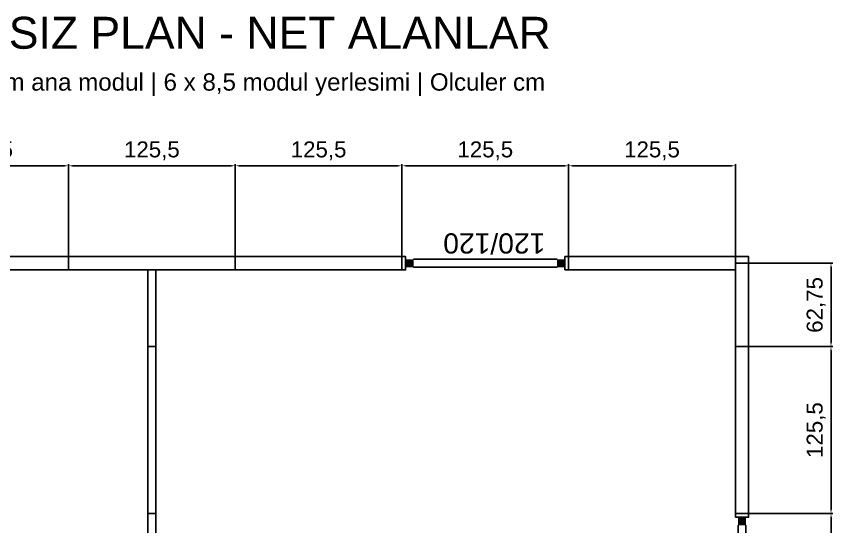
# Model space of a CAD drawing. Header units: centimetres. Extents: x -114 to 2948, y -828 to 1257.
# Drawn here: x 1295 to 1909, y 874 to 1257 of the extents above; entities that cross this region are included whole.
import ezdxf
from ezdxf.enums import TextEntityAlignment as Align

# ---------------------------------------------------------------- set-up
doc = ezdxf.new("R2010")
doc.units = ezdxf.units.CM
for name, color, linetype in [('DIS_DUVAR_100', 30, 'Continuous'), ('IC_DUVAR_60', 30, 'Continuous'), ('KOSE_PROFIL_100', 8, 'Continuous'), ('PENCERE', 10, 'Continuous'), ('YENI_OLCU', 4, 'Continuous'), ('YENI_YAZI', 7, 'Continuous')]:
    doc.layers.add(name, color=color, linetype=linetype)
doc.styles.get("Standard").update_dxf_attribs({"font": 'Arial.ttf'})
doc.dimstyles.new('ISO-25', dxfattribs={"dimtxt": 12, "dimasz": 3, "dimexe": 1.25, "dimexo": 0.625, "dimgap": 4, "dimtad": 1, "dimtxsty": 'Standard', "dimcen": 2.5, "dimadec": 0, "dimazin": 0, "dimtfac": 1, "dimtmove": 0, "dimatfit": 3, "dimfxl": 1, "dimarcsym": 0})

# ---------------------------------------------------------------- blocks, each defined once
blk = doc.blocks.new('BOM_D01_1255p0_H_DOLU_PP')
blk.add_lwpolyline([(0, 0), (125.5, 0), (125.5, 10), (0, 10)], close=True)
blk = doc.blocks.new('BOM_P01_PENCERE_1200x1200')
at = {"layer": 'PENCERE', "color": 1}
for p, q in [((53387.01, 8192.86), (53397.01, 8192.86)), ((53389.01, 8186.86), (53389.01, 8078.86)), ((53395.01, 8186.86), (53395.01, 8078.86)), ((53387.01, 8072.86), (53397.01, 8072.86))]:
    blk.add_line(p, q, dxfattribs=at)
for points in [[(53389.01, 8192.86), (53389.01, 8186.86), (53395.01, 8192.86), (53395.01, 8186.86)], [(53389.01, 8072.86), (53389.01, 8078.86), (53395.01, 8072.86), (53395.01, 8078.86)]]:
    blk.add_solid(points, dxfattribs=at)
at = {"layer": 'PENCERE', "color": 0, "lineweight": 25}
blk.add_text('120/120', height=15.217, rotation=270, dxfattribs=at).set_placement((53369.52, 8178.03))
blk = doc.blocks.new('BOM_D02_1255p0_H_P01_PP')
for points in [[(0, 0), (2.75, 0), (2.75, 10), (0, 10)], [(122.75, 0), (125.5, 0), (125.5, 10), (122.75, 10)]]:
    blk.add_lwpolyline(points, close=True)
at = {"rotation": 270}
blk.add_blockref('BOM_P01_PENCERE_1200x1200', (-8070.11, 53397.01), dxfattribs=at)
blk = doc.blocks.new('BOM_P02_PENCERE_1200x1800')
at = {"layer": 'PENCERE', "color": 1}
for p, q in [((53839.87, 6703.82), (53839.87, 6713.82)), ((53845.87, 6711.82), (53953.87, 6711.82)), ((53959.87, 6703.82), (53959.87, 6713.82)), ((53845.87, 6705.82), (53953.87, 6705.82))]:
    blk.add_line(p, q, dxfattribs=at)
for points in [[(53839.87, 6705.82), (53845.87, 6705.82), (53839.87, 6711.82), (53845.87, 6711.82)], [(53959.87, 6705.82), (53953.87, 6705.82), (53959.87, 6711.82), (53953.87, 6711.82)]]:
    blk.add_solid(points, dxfattribs=at)
at = {"layer": 'PENCERE', "color": 0, "lineweight": 25}
blk.add_text('120/180', height=15.217, dxfattribs=at).set_placement((53854.7, 6686.34))
blk = doc.blocks.new('BOM_D03_1255p0_V_P02_PP')
for points in [[(0, 122.75), (10, 122.75), (10, 125.5), (0, 125.5)], [(0, 0), (10, 0), (10, 2.75), (0, 2.75)]]:
    blk.add_lwpolyline(points, close=True)
at = {"rotation": 90}
blk.add_blockref('BOM_P02_PENCERE_1200x1800', (6713.82, -53837.12), dxfattribs=at)
blk = doc.blocks.new('BOM_D01_1255p0_V_DOLU_PP')
blk.add_lwpolyline([(0, 0), (10, 0), (10, 125.5), (0, 125.5)], close=True)
blk = doc.blocks.new('BOM_D06_627p5_V_DOLU_PP')
blk.add_lwpolyline([(0, 0), (10, 0), (10, 62.75), (0, 62.75)], close=True)
blk = doc.blocks.new('BOM_I01_1255p0_V_DOLU_PP')
blk.add_lwpolyline([(0, 0), (6, 0), (6, 125.5), (0, 125.5)], close=True)
blk = doc.blocks.new('BOM_I09_577p5_V_DOLU_PP')
blk.add_lwpolyline([(0, 0), (6, 0), (6, 57.75), (0, 57.75)], close=True)
blk = doc.blocks.new('BOM_B02_DIS_KOSE_100x50')
blk.add_lwpolyline([(0, 0), (10, 0), (10, 5), (0, 5)], close=True)
blk = doc.blocks.new('*D174')
at = {"layer": 'Defpoints', "color": 0, "transparency": 16777216}
for p in [(1334, 1145), (1208.5, 1076.75), (1334, 1076.75)]:
    blk.add_point(p, dxfattribs=at)
at = {"layer": 'YENI_OLCU', "color": 0, "lineweight": -2, "transparency": 16777216}
for p, q in [((1208.5, 1077.38), (1208.5, 1146.25)), ((1211.5, 1145), (1331, 1145)), ((1334, 1077.38), (1334, 1146.25))]:
    blk.add_line(p, q, dxfattribs=at)
at = {"layer": 'YENI_OLCU', "color": 0, "transparency": 16777216}
for points in [[(1211.5, 1145.5), (1211.5, 1144.5), (1208.5, 1145)], [(1331, 1145.5), (1331, 1144.5), (1334, 1145)]]:
    blk.add_solid(points, dxfattribs=at)
at = {"layer": 'YENI_OLCU', "color": 0, "transparency": 16777216, "insert": (1271.25, 1156.21), "char_height": 12, "attachment_point": 5}
blk.add_mtext('125,5', dxfattribs=at)
blk = doc.blocks.new('*D175')
at = {"layer": 'Defpoints', "color": 0, "transparency": 16777216}
for p in [(1459.5, 1145), (1334, 1076.75), (1459.5, 1076.75)]:
    blk.add_point(p, dxfattribs=at)
at = {"layer": 'YENI_OLCU', "color": 0, "lineweight": -2, "transparency": 16777216}
for p, q in [((1334, 1077.38), (1334, 1146.25)), ((1337, 1145), (1456.5, 1145)), ((1459.5, 1077.38), (1459.5, 1146.25))]:
    blk.add_line(p, q, dxfattribs=at)
at = {"layer": 'YENI_OLCU', "color": 0, "transparency": 16777216}
for points in [[(1337, 1145.5), (1337, 1144.5), (1334, 1145)], [(1456.5, 1145.5), (1456.5, 1144.5), (1459.5, 1145)]]:
    blk.add_solid(points, dxfattribs=at)
at = {"layer": 'YENI_OLCU', "color": 0, "transparency": 16777216, "insert": (1396.75, 1156.21), "char_height": 12, "attachment_point": 5}
blk.add_mtext('125,5', dxfattribs=at)
blk = doc.blocks.new('*D176')
at = {"layer": 'Defpoints', "color": 0, "transparency": 16777216}
for p in [(1585, 1145), (1459.5, 1076.75), (1585, 1076.75)]:
    blk.add_point(p, dxfattribs=at)
at = {"layer": 'YENI_OLCU', "color": 0, "lineweight": -2, "transparency": 16777216}
for p, q in [((1459.5, 1077.38), (1459.5, 1146.25)), ((1462.5, 1145), (1582, 1145)), ((1585, 1077.38), (1585, 1146.25))]:
    blk.add_line(p, q, dxfattribs=at)
at = {"layer": 'YENI_OLCU', "color": 0, "transparency": 16777216}
for points in [[(1462.5, 1145.5), (1462.5, 1144.5), (1459.5, 1145)], [(1582, 1145.5), (1582, 1144.5), (1585, 1145)]]:
    blk.add_solid(points, dxfattribs=at)
at = {"layer": 'YENI_OLCU', "color": 0, "transparency": 16777216, "insert": (1522.25, 1156.21), "char_height": 12, "attachment_point": 5}
blk.add_mtext('125,5', dxfattribs=at)
blk = doc.blocks.new('*D177')
at = {"layer": 'Defpoints', "color": 0, "transparency": 16777216}
for p in [(1710.5, 1145), (1585, 1076.75), (1710.5, 1076.75)]:
    blk.add_point(p, dxfattribs=at)
at = {"layer": 'YENI_OLCU', "color": 0, "lineweight": -2, "transparency": 16777216}
for p, q in [((1585, 1077.38), (1585, 1146.25)), ((1588, 1145), (1707.5, 1145)), ((1710.5, 1077.38), (1710.5, 1146.25))]:
    blk.add_line(p, q, dxfattribs=at)
at = {"layer": 'YENI_OLCU', "color": 0, "transparency": 16777216}
for points in [[(1588, 1145.5), (1588, 1144.5), (1585, 1145)], [(1707.5, 1145.5), (1707.5, 1144.5), (1710.5, 1145)]]:
    blk.add_solid(points, dxfattribs=at)
at = {"layer": 'YENI_OLCU', "color": 0, "transparency": 16777216, "insert": (1647.75, 1156.21), "char_height": 12, "attachment_point": 5}
blk.add_mtext('125,5', dxfattribs=at)
blk = doc.blocks.new('*D178')
at = {"layer": 'Defpoints', "color": 0, "transparency": 16777216}
for p in [(1836, 1145), (1710.5, 1076.75), (1836, 1076.75)]:
    blk.add_point(p, dxfattribs=at)
at = {"layer": 'YENI_OLCU', "color": 0, "lineweight": -2, "transparency": 16777216}
for p, q in [((1710.5, 1077.38), (1710.5, 1146.25)), ((1713.5, 1145), (1833, 1145)), ((1836, 1077.38), (1836, 1146.25))]:
    blk.add_line(p, q, dxfattribs=at)
at = {"layer": 'YENI_OLCU', "color": 0, "transparency": 16777216}
for points in [[(1713.5, 1145.5), (1713.5, 1144.5), (1710.5, 1145)], [(1833, 1145.5), (1833, 1144.5), (1836, 1145)]]:
    blk.add_solid(points, dxfattribs=at)
at = {"layer": 'YENI_OLCU', "color": 0, "transparency": 16777216, "insert": (1773.25, 1156.21), "char_height": 12, "attachment_point": 5}
blk.add_mtext('125,5', dxfattribs=at)
blk = doc.blocks.new('*D185')
at = {"layer": 'Defpoints', "color": 0, "transparency": 16777216}
for p in [(1846, 883.5), (1908, 883.5), (1846, 758)]:
    blk.add_point(p, dxfattribs=at)
at = {"layer": 'YENI_OLCU', "color": 0, "lineweight": -2, "transparency": 16777216}
for p, q in [((1846.62, 883.5), (1909.25, 883.5)), ((1908, 761), (1908, 880.5)), ((1846.62, 758), (1909.25, 758))]:
    blk.add_line(p, q, dxfattribs=at)
at = {"layer": 'YENI_OLCU', "color": 0, "transparency": 16777216}
for points in [[(1907.5, 880.5), (1908.5, 880.5), (1908, 883.5)], [(1907.5, 761), (1908.5, 761), (1908, 758)]]:
    blk.add_solid(points, dxfattribs=at)
at = {"layer": 'YENI_OLCU', "color": 0, "transparency": 16777216, "insert": (1896.79, 820.75), "char_height": 12, "attachment_point": 5, "rotation": 90}
blk.add_mtext('125,5', dxfattribs=at)
blk = doc.blocks.new('*D186')
at = {"layer": 'Defpoints', "color": 0, "transparency": 16777216}
for p in [(1846, 1009), (1908, 1009), (1846, 883.5)]:
    blk.add_point(p, dxfattribs=at)
at = {"layer": 'YENI_OLCU', "color": 0, "lineweight": -2, "transparency": 16777216}
for p, q in [((1846.62, 1009), (1909.25, 1009)), ((1908, 886.5), (1908, 1006)), ((1846.62, 883.5), (1909.25, 883.5))]:
    blk.add_line(p, q, dxfattribs=at)
at = {"layer": 'YENI_OLCU', "color": 0, "transparency": 16777216}
for points in [[(1907.5, 1006), (1908.5, 1006), (1908, 1009)], [(1907.5, 886.5), (1908.5, 886.5), (1908, 883.5)]]:
    blk.add_solid(points, dxfattribs=at)
at = {"layer": 'YENI_OLCU', "color": 0, "transparency": 16777216, "insert": (1896.79, 946.25), "char_height": 12, "attachment_point": 5, "rotation": 90}
blk.add_mtext('125,5', dxfattribs=at)
blk = doc.blocks.new('*D187')
at = {"layer": 'Defpoints', "color": 0, "transparency": 16777216}
for p in [(1846, 1071.75), (1908, 1071.75), (1846, 1009)]:
    blk.add_point(p, dxfattribs=at)
at = {"layer": 'YENI_OLCU', "color": 0, "lineweight": -2, "transparency": 16777216}
for p, q in [((1846.62, 1071.75), (1909.25, 1071.75)), ((1908, 1012), (1908, 1068.75)), ((1846.62, 1009), (1909.25, 1009))]:
    blk.add_line(p, q, dxfattribs=at)
at = {"layer": 'YENI_OLCU', "color": 0, "transparency": 16777216}
for points in [[(1907.5, 1068.75), (1908.5, 1068.75), (1908, 1071.75)], [(1907.5, 1012), (1908.5, 1012), (1908, 1009)]]:
    blk.add_solid(points, dxfattribs=at)
at = {"layer": 'YENI_OLCU', "color": 0, "transparency": 16777216, "insert": (1896.79, 1040.38), "char_height": 12, "attachment_point": 5, "rotation": 90}
blk.add_mtext('62,75', dxfattribs=at)

msp = doc.modelspace()

# ---------------------------------------------------------------- block references
at = {"layer": 'DIS_DUVAR_100'}
for name, p in [('BOM_D02_1255p0_H_P01_PP', (1585, 1066.75)), ('BOM_D01_1255p0_H_DOLU_PP', (1208.5, 1066.75)), ('BOM_D01_1255p0_H_DOLU_PP', (1334, 1066.75)), ('BOM_D01_1255p0_H_DOLU_PP', (1459.5, 1066.75)), ('BOM_D01_1255p0_H_DOLU_PP', (1710.5, 1066.75)), ('BOM_D06_627p5_V_DOLU_PP', (1836, 1009)), ('BOM_D01_1255p0_V_DOLU_PP', (1836, 883.5)), ('BOM_D03_1255p0_V_P02_PP', (1836, 758))]:
    msp.add_blockref(name, p, dxfattribs=at)
at = {"layer": 'IC_DUVAR_60'}
for name, p in [('BOM_I09_577p5_V_DOLU_PP', (1393.75, 1009)), ('BOM_I01_1255p0_V_DOLU_PP', (1393.75, 883.5)), ('BOM_I01_1255p0_V_DOLU_PP', (1393.75, 758))]:
    msp.add_blockref(name, p, dxfattribs=at)
at = {"layer": 'KOSE_PROFIL_100'}
msp.add_blockref('BOM_B02_DIS_KOSE_100x50', (1836, 1071.75), dxfattribs=at)

# ---------------------------------------------------------------- texts
at = {"layer": 'YENI_YAZI'}
for s, height, p in [('AKSSIZ PLAN - NET ALANLAR', 24, (1459.5, 1245)), ('125,5 cm ana modul | 6 x 8,5 modul yerlesimi | Olculer cm', 13, (1459.5, 1208))]:
    msp.add_text(s, height=height, dxfattribs=at).set_placement(p, align=Align.MIDDLE_CENTER)

# ---------------------------------------------------------------- dimensions: what is measured, and where the dimension line sits
at = {"layer": 'YENI_OLCU'}
for base, p1, p2, picture, middle in [((1334, 1145), (1208.5, 1076.75), (1334, 1076.75), '*D174', (1271.25, 1156.211)), ((1459.5, 1145), (1334, 1076.75), (1459.5, 1076.75), '*D175', (1396.75, 1156.211)), ((1585, 1145), (1459.5, 1076.75), (1585, 1076.75), '*D176', (1522.25, 1156.211)), ((1710.5, 1145), (1585, 1076.75), (1710.5, 1076.75), '*D177', (1647.75, 1156.211)), ((1836, 1145), (1710.5, 1076.75), (1836, 1076.75), '*D178', (1773.25, 1156.211))]:
    dim = msp.add_linear_dim(base=base, p1=p1, p2=p2, dimstyle='ISO-25', dxfattribs=at)
    dim.commit()
    dim.dimension.update_dxf_attribs({"geometry": picture, "text_midpoint": middle})
for base, p1, p2, picture, middle in [((1908, 1071.75), (1846, 1009), (1846, 1071.75), '*D187', (1896.789, 1040.375)), ((1908, 1009), (1846, 883.5), (1846, 1009), '*D186', (1896.789, 946.25)), ((1908, 883.5), (1846, 758), (1846, 883.5), '*D185', (1896.789, 820.75))]:
    dim = msp.add_linear_dim(base=base, p1=p1, p2=p2, angle=90, dimstyle='ISO-25', dxfattribs=at)
    dim.commit()
    dim.dimension.update_dxf_attribs({"geometry": picture, "text_midpoint": middle})

doc.saveas('drawing.dxf')
